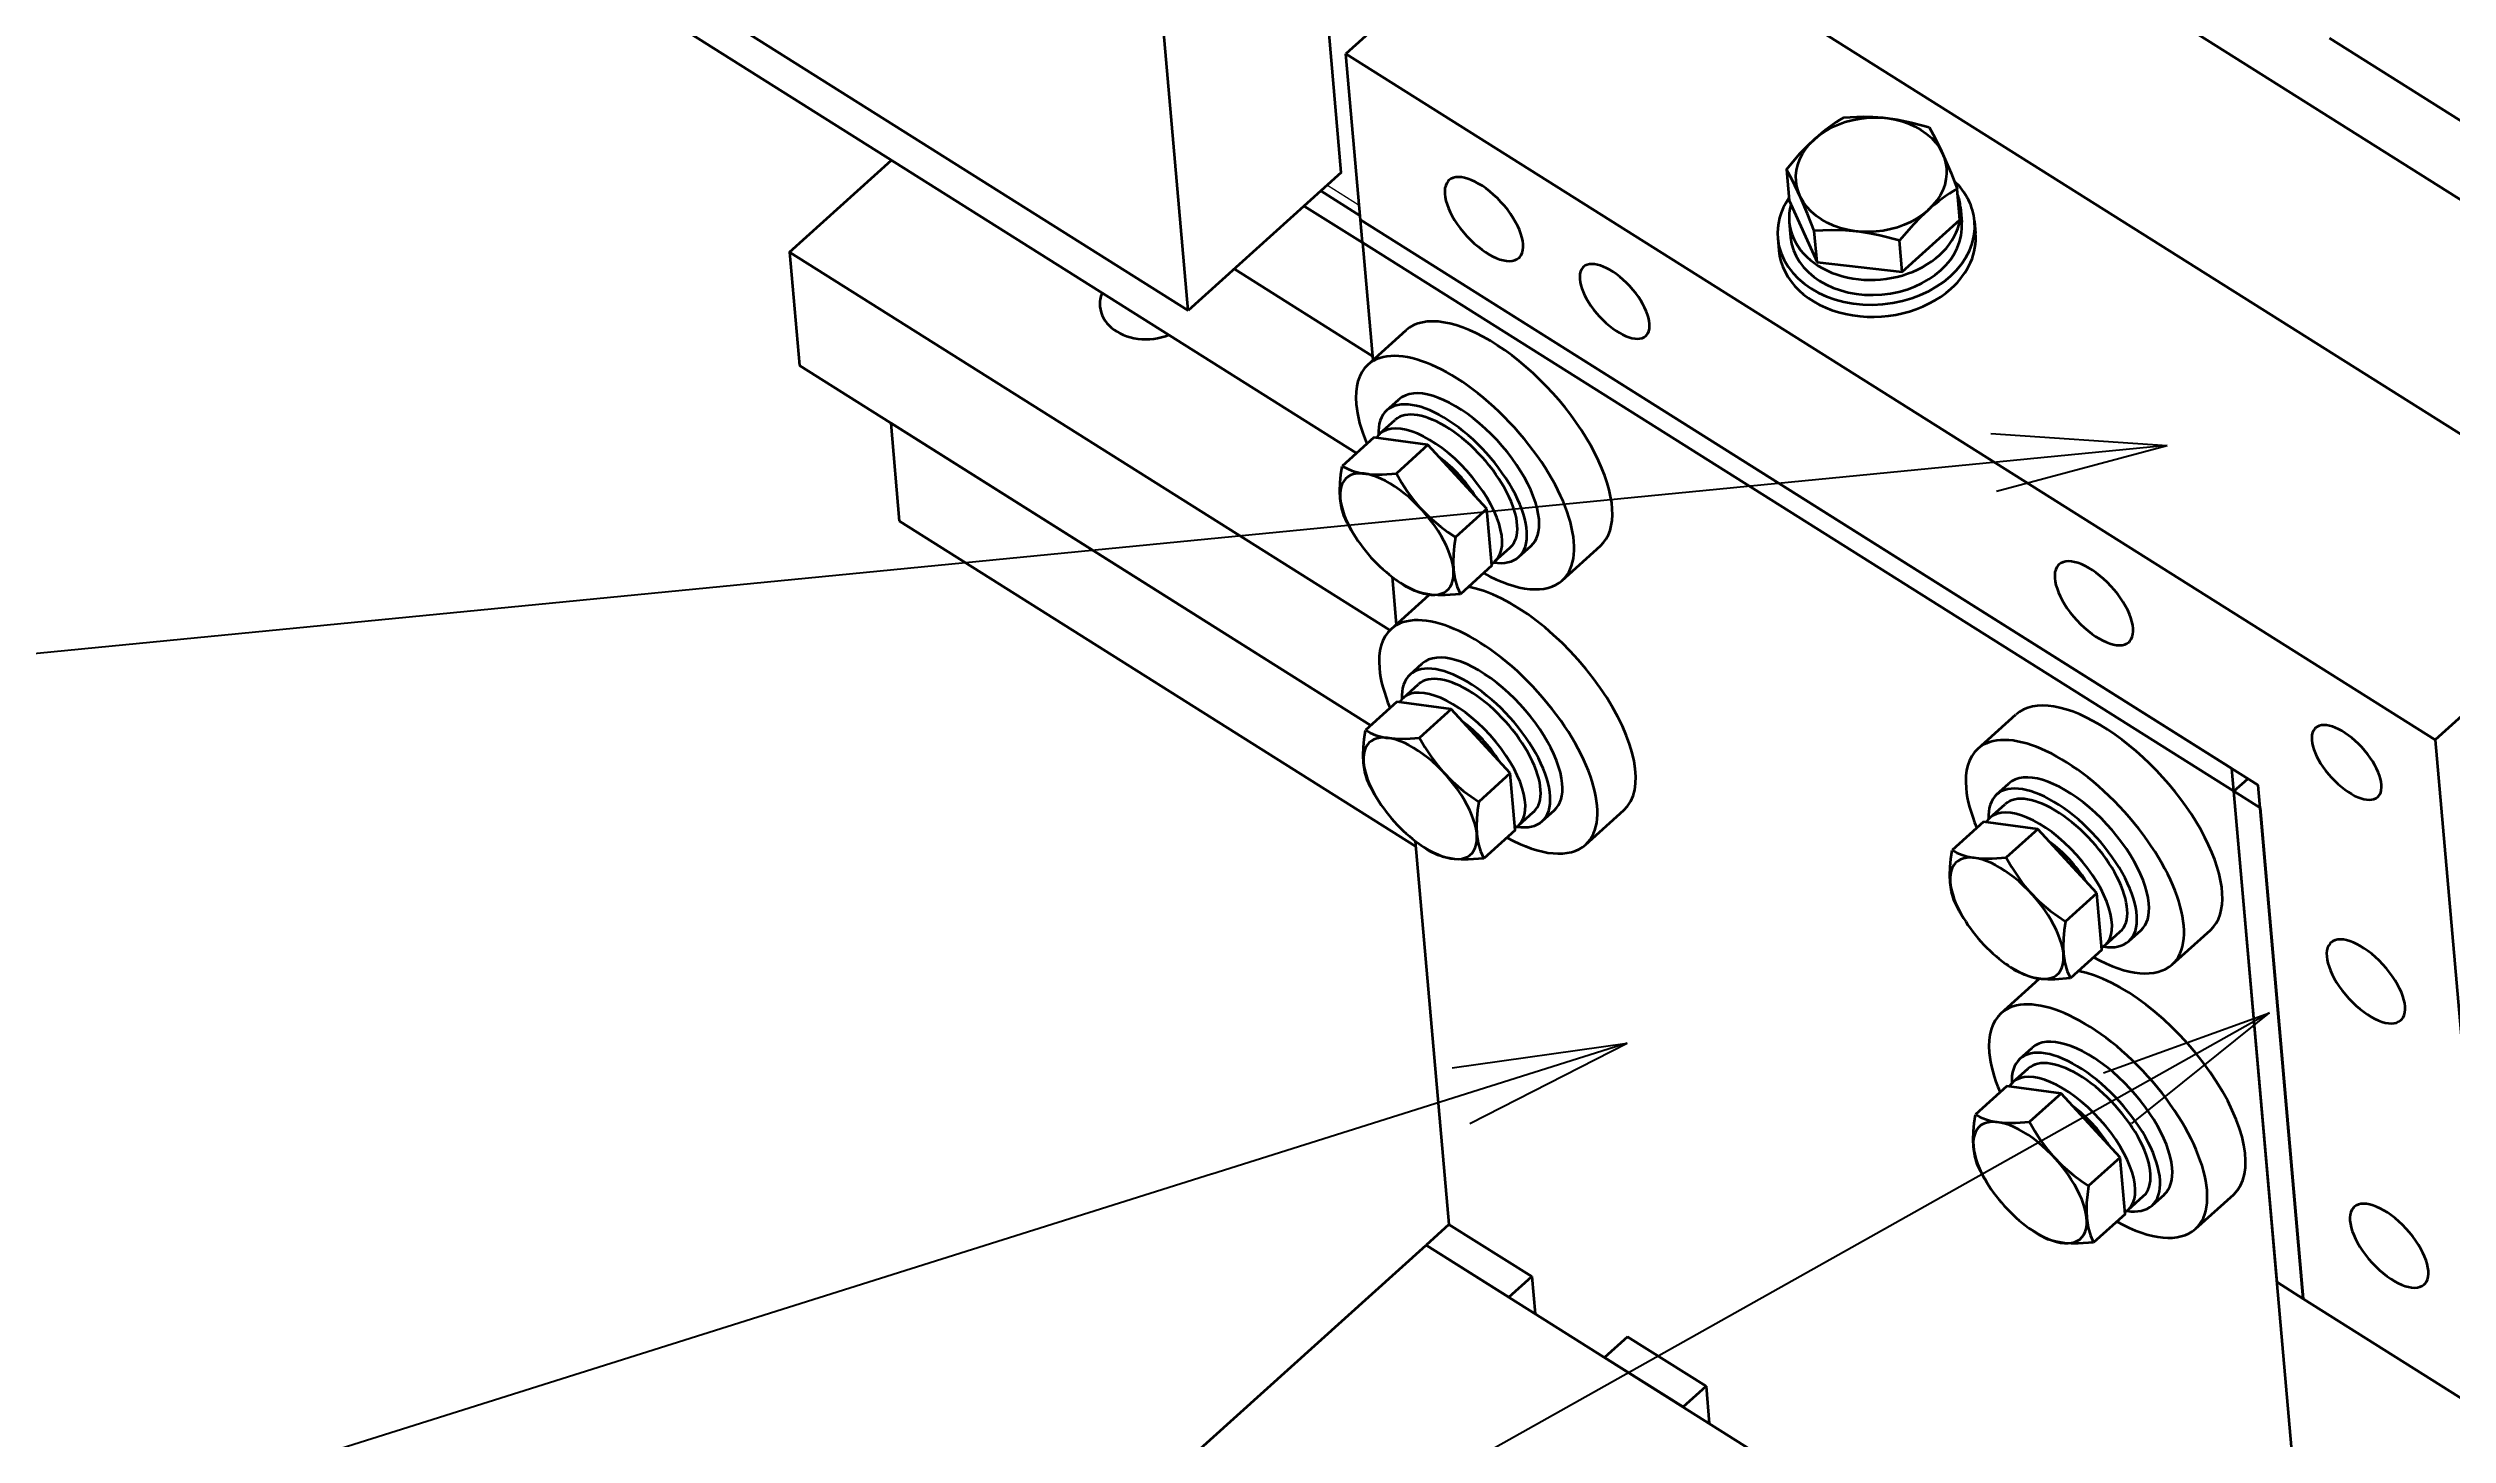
# Model space of a CAD drawing. Header units: millimetres. Extents: x -10155 to 20189, y -25550 to -22580.
# Drawn here: x -7777.9 to -7571.3, y -24772.2 to -24652.7 of the extents above; entities that cross this region are included whole.
import ezdxf

# ---------------------------------------------------------------- set-up
doc = ezdxf.new("R2010")
doc.units = ezdxf.units.MM
doc.layers.add('word_dim', color=253, linetype='Continuous')
doc.styles.get("Standard").update_dxf_attribs({"font": 'romans.shx', "bigfont": 'bigfont.shx'})
doc.dimstyles.new('RS-1-5', dxfattribs={"dimscale": 5, "dimtxt": 3.5, "dimasz": 3, "dimexe": 1, "dimexo": 0, "dimgap": 1, "dimtad": 3, "dimdsep": 46, "dimtxsty": 'Standard', "dimblk1": 'OPEN', "dimblk2": 'OPEN', "dimsah": 1, "dimcen": 0, "dimclrd": 256, "dimclre": 256, "dimclrt": 3, "dimadec": 0, "dimazin": 0, "dimtfac": 1, "dimtmove": 0, "dimatfit": 3, "dimldrblk": 'OPEN', "dimfxl": 0, "dimtolj": 1, "dimtzin": 0, "dimarcsym": 0})

# ---------------------------------------------------------------- blocks, each defined once
blk = doc.blocks.new('aa1')
for p, q in [((-0.4, 0.0667), (0, 0)), ((0, 0), (-1, 0)), ((-0.4, -0.0667), (0, 0))]:
    blk.add_line(p, q)
blk = doc.blocks.new('aa2')
blk.add_circle((0, 0), 1)
blk = doc.blocks.new('*D762')
at = {"layer": 'DEFPOINTS', "color": 0, "linetype": 'Continuous', "ltscale": 2}
for p in [(-7226.16, -24679.76), (-7646.6, -25260.56), (-7646.6, -25260.56)]:
    blk.add_point(p, dxfattribs=at)
at = {"layer": 'word_dim', "linetype": 'Continuous', "lineweight": -2, "ltscale": 2}
blk.add_line((-7248.15, -24710.13), (-7624.61, -25230.18), dxfattribs=at)
at = {"layer": 'word_dim', "linetype": 'Continuous', "lineweight": -2, "ltscale": 2, "xscale": 37.5, "yscale": 37.5, "zscale": 37.5}
for name, p, rotation in [('aa1', (-7226.16, -24679.76), 54.0989427561739), ('aa2', (-7646.6, -25260.56), 234.0989427561739)]:
    blk.add_blockref(name, p, dxfattribs=dict(at, rotation=rotation))
at = {"layer": 'word_dim', "color": 3, "linetype": 'Continuous', "ltscale": 2, "insert": (-7436.38, -24970.16), "char_height": 0.000005, "attachment_point": 5, "rotation": 54.0989}
blk.add_mtext('\\A1;717.01', dxfattribs=at)
blk = doc.blocks.new('_Open')
at = {"color": 0, "lineweight": -2}
for p, q in [((-1, 0.1667), (0, 0)), ((-1, -0.1667), (0, 0)), ((0, 0), (-1, 0))]:
    blk.add_line(p, q, dxfattribs=at)
blk = doc.blocks.new('*D763')
at = {"layer": 'DEFPOINTS', "color": 0, "linetype": 'Continuous', "ltscale": 2}
for p in [(-7225.14, -24575.3), (-7783.86, -25152.45), (-7783.86, -25152.45)]:
    blk.add_point(p, dxfattribs=at)
at = {"layer": 'word_dim', "linetype": 'Continuous', "lineweight": -2, "ltscale": 2}
blk.add_line((-7251.23, -24602.24), (-7757.78, -25125.51), dxfattribs=at)
at = {"layer": 'word_dim', "linetype": 'Continuous', "lineweight": -2, "ltscale": 2, "xscale": 37.5, "yscale": 37.5, "zscale": 37.5}
for name, p, rotation in [('aa1', (-7225.14, -24575.3), 45.92974469953645), ('aa2', (-7783.86, -25152.45), 225.9297446995365)]:
    blk.add_blockref(name, p, dxfattribs=dict(at, rotation=rotation))
at = {"layer": 'word_dim', "color": 3, "linetype": 'Continuous', "ltscale": 2, "insert": (-7504.5, -24863.87), "char_height": 0.000005, "attachment_point": 5, "rotation": 45.9297}
blk.add_mtext('\\A1;803.29', dxfattribs=at)
blk = doc.blocks.new('*D771')
at = {"layer": 'DEFPOINTS', "color": 0, "linetype": 'Continuous', "ltscale": 2}
for p in [(-7463.6, -24650.04), (-7842.32, -25099.76), (-7842.32, -25099.76)]:
    blk.add_point(p, dxfattribs=at)
at = {"layer": 'word_dim', "linetype": 'Continuous', "lineweight": -2, "ltscale": 2}
blk.add_line((-7487.75, -24678.72), (-7818.16, -25071.07), dxfattribs=at)
at = {"layer": 'word_dim', "linetype": 'Continuous', "lineweight": -2, "ltscale": 2, "xscale": 37.5, "yscale": 37.5, "zscale": 37.5}
for name, p, rotation in [('aa1', (-7463.6, -24650.04), 49.89824352185816), ('aa2', (-7842.32, -25099.76), 229.8982435218582)]:
    blk.add_blockref(name, p, dxfattribs=dict(at, rotation=rotation))
at = {"layer": 'word_dim', "color": 3, "linetype": 'Continuous', "ltscale": 2, "insert": (-7652.96, -24874.9), "char_height": 0.000005, "attachment_point": 5, "rotation": 49.8982}
blk.add_mtext('\\A1;587.95', dxfattribs=at)
blk = doc.blocks.new('*D776')
at = {"layer": 'DEFPOINTS', "color": 0, "linetype": 'Continuous', "ltscale": 2}
for p in [(-7641.98, -24738.43), (-7988.34, -24847.56), (-7988.34, -24847.56)]:
    blk.add_point(p, dxfattribs=at)
at = {"layer": 'word_dim', "linetype": 'Continuous', "lineweight": -2, "ltscale": 2}
blk.add_line((-7677.75, -24749.7), (-7952.57, -24836.29), dxfattribs=at)
at = {"layer": 'word_dim', "linetype": 'Continuous', "lineweight": -2, "ltscale": 2, "xscale": 37.5, "yscale": 37.5, "zscale": 37.5}
for name, p, rotation in [('aa1', (-7641.98, -24738.43), 17.48854311357125), ('aa2', (-7988.34, -24847.56), 197.4885431135713)]:
    blk.add_blockref(name, p, dxfattribs=dict(at, rotation=rotation))
at = {"layer": 'word_dim', "color": 3, "linetype": 'Continuous', "ltscale": 2, "insert": (-7815.16, -24792.99), "char_height": 0.000005, "attachment_point": 5, "rotation": 17.4885}
blk.add_mtext('\\A1;363.14', dxfattribs=at)
blk = doc.blocks.new('*D777')
at = {"layer": 'DEFPOINTS', "color": 0, "linetype": 'Continuous', "ltscale": 2}
for p in [(-7595.51, -24686.94), (-8001.62, -24726.59), (-8001.62, -24726.59)]:
    blk.add_point(p, dxfattribs=at)
at = {"layer": 'word_dim', "linetype": 'Continuous', "lineweight": -2, "ltscale": 2}
blk.add_line((-7632.83, -24690.59), (-7964.29, -24722.95), dxfattribs=at)
at = {"layer": 'word_dim', "linetype": 'Continuous', "lineweight": -2, "ltscale": 2, "xscale": 37.5, "yscale": 37.5, "zscale": 37.5}
for name, p, rotation in [('aa2', (-8001.62, -24726.59), 185.5762322845356), ('aa1', (-7595.51, -24686.94), 5.576232284535605)]:
    blk.add_blockref(name, p, dxfattribs=dict(at, rotation=rotation))
at = {"layer": 'word_dim', "color": 3, "linetype": 'Continuous', "ltscale": 2, "insert": (-7798.56, -24706.77), "char_height": 0.000005, "attachment_point": 5, "rotation": 5.5762}
blk.add_mtext('\\A1;408.04', dxfattribs=at)
blk = doc.blocks.new('*D780')
at = {"layer": 'DEFPOINTS', "color": 0, "linetype": 'Continuous', "ltscale": 2}
for p in [(-7586.68, -24735.81), (-7963.14, -24947.17), (-7963.14, -24947.17)]:
    blk.add_point(p, dxfattribs=at)
at = {"layer": 'word_dim', "linetype": 'Continuous', "lineweight": -2, "ltscale": 2}
blk.add_line((-7619.38, -24754.17), (-7930.44, -24928.81), dxfattribs=at)
at = {"layer": 'word_dim', "linetype": 'Continuous', "lineweight": -2, "ltscale": 2, "xscale": 37.5, "yscale": 37.5, "zscale": 37.5}
for name, p, rotation in [('aa1', (-7586.68, -24735.81), 29.31161909893038), ('aa2', (-7963.14, -24947.17), 209.3116190989304)]:
    blk.add_blockref(name, p, dxfattribs=dict(at, rotation=rotation))
at = {"layer": 'word_dim', "color": 3, "linetype": 'Continuous', "ltscale": 2, "insert": (-7774.91, -24841.49), "char_height": 0.000005, "attachment_point": 5, "rotation": 29.3116}
blk.add_mtext('\\A1;431.73', dxfattribs=at)
blk = doc.blocks.new('A$C43226BF8')
at = {"color": 7, "lineweight": 35}
for p, q in [((-58.16, -688.36), (-63.88, -623.32)), ((-71.34, -700.25), (-77.06, -635.21)), ((66.91, -708.81), (-35.85, -644.06)), ((-49.02, -655.95), (53.73, -720.71)), ((-71.34, -700.25), (-133.48, -661.1)), ((-137.87, -661.48), (-56.85, -712.53)), ((-41.29, -663.27), (-57.76, -678.14)), ((-57.76, -678.14), (36, -737.22)), ((20.76, -741.13), (-56.5, -692.45)), ((18.51, -739.71), (-56.5, -692.45)), ((-53.99, -727.8), (-105.66, -695.24)), ((-56.33, -694.4), (18.68, -741.66)), ((-56.33, -694.4), (18.68, -741.66)), ((-55.61, -735.99), (-104.8, -704.99)), ((-55.61, -735.99), (-96.92, -709.96)), ((-51.75, -746.41), (-96.18, -718.41)), ((52.47, -722.36), (36, -737.22)), ((36, -737.22), (41.15, -795.76)), ((27.84, -845.74), (18.68, -741.66)), ((22.4, -783.94), (18.68, -741.66)), ((24.65, -785.36), (20.76, -741.13)), ((20.93, -743.08), (24.65, -785.36)), ((-51.79, -745.95), (-48.89, -778.96)), ((-95.67, -821.17), (-50.86, -780.74)), ((24.14, -828.01), (-50.86, -780.74))]:
    blk.add_line(p, q, dxfattribs=at)
at = {"color": 7, "lineweight": 35, "ltscale": 0.487611}
blk.add_line((43.41, -687.2), (26.91, -676.8), dxfattribs=at)
at = {"color": 7, "lineweight": 35, "ltscale": 0.359128}
blk.add_line((-56.5, -692.45), (-57.76, -678.14), dxfattribs=at)
at = {"color": 7, "lineweight": 35, "ltscale": 0.295771}
blk.add_line((-105.66, -695.24), (-96.88, -687.31), dxfattribs=at)
at = {"color": 7, "lineweight": 35, "ltscale": 0.443749}
blk.add_line((-58.16, -688.36), (-71.34, -700.25), dxfattribs=at)
at = {"color": 7, "lineweight": 35, "ltscale": 0.100273}
blk.add_line((-59.92, -689.96), (-56.53, -692.09), dxfattribs=at)
at = {"color": 7, "lineweight": 13, "ltscale": 0.081305}
blk.add_line((-59.36, -689.45), (-56.61, -691.18), dxfattribs=at)
at = {"color": 7, "lineweight": 35, "ltscale": 0.067227}
for p, q in [((-19.85, -688.1), (-19.62, -690.77)), ((-4.92, -692.45), (-5.15, -689.77)), ((-9.87, -696.92), (-10.1, -694.24))]:
    blk.add_line(p, q, dxfattribs=at)
at = {"color": 7, "lineweight": 35, "ltscale": 0.148991}
blk.add_line((-56.32, -694.43), (-61.37, -691.26), dxfattribs=at)
at = {"color": 7, "lineweight": 35, "ltscale": 0.145548}
blk.add_line((-19.62, -690.77), (-17.21, -696.08), dxfattribs=at)
at = {"color": 7, "lineweight": 35, "ltscale": 0.032645}
blk.add_line((-4.86, -691.35), (-4.75, -692.66), dxfattribs=at)
at = {"color": 7, "lineweight": 35, "ltscale": 0.048971}
for p, q in [((-56.33, -694.4), (-56.5, -692.45)), ((18.68, -741.66), (18.51, -739.71))]:
    blk.add_line(p, q, dxfattribs=at)
at = {"color": 7, "lineweight": 35, "ltscale": 0.026117}
for p, q in [((-20.59, -694.05), (-20.49, -695.09)), ((-3.65, -692.56), (-3.56, -693.6))]:
    blk.add_line(p, q, dxfattribs=at)
at = {"color": 7, "lineweight": 35, "ltscale": 0.032651}
blk.add_line((-19.61, -692.65), (-19.49, -693.95), dxfattribs=at)
at = {"color": 7, "lineweight": 35, "ltscale": 0.067226}
blk.add_line((-17.21, -696.08), (-17.45, -693.4), dxfattribs=at)
at = {"color": 7, "lineweight": 35, "ltscale": 0.1667}
blk.add_line((-9.87, -696.92), (-4.92, -692.45), dxfattribs=at)
at = {"color": 7, "lineweight": 35, "ltscale": 0.244861}
blk.add_line((-105.66, -695.24), (-104.8, -704.99), dxfattribs=at)
at = {"color": 7, "lineweight": 35, "ltscale": 0.254287}
blk.add_line((-56.33, -694.4), (-55.44, -704.53), dxfattribs=at)
at = {"color": 7, "lineweight": 35, "ltscale": 0.184876}
blk.add_line((-17.21, -696.08), (-9.87, -696.92), dxfattribs=at)
at = {"color": 7, "lineweight": 35, "ltscale": 0.35206}
for p, q in [((-67.38, -696.68), (-55.47, -704.19)), ((-55.47, -704.19), (-67.38, -696.68))]:
    blk.add_line(p, q, dxfattribs=at)
at = {"color": 7, "lineweight": 35, "ltscale": 0.110936}
for p, q in [((-55.89, -704.94), (-52.59, -701.96)), ((-53.88, -727.7), (-50.59, -724.73)), ((15.37, -779.35), (18.66, -776.38))]:
    blk.add_line(p, q, dxfattribs=at)
at = {"color": 7, "lineweight": 35, "ltscale": 0.035499}
for p, q in [((-54.26, -708.86), (-53.21, -707.91)), ((-42.87, -721.48), (-41.82, -720.53)), ((-52.26, -731.62), (-51.2, -730.67)), ((-40.87, -744.24), (-39.81, -743.29)), ((0.25, -764.71), (1.3, -763.76))]:
    blk.add_line(p, q, dxfattribs=at)
at = {"color": 7, "lineweight": 35, "ltscale": 0.212212}
blk.add_line((-96.18, -718.41), (-96.92, -709.96), dxfattribs=at)
at = {"color": 7, "lineweight": 35, "ltscale": 0.044376}
for p, q in [((-54.84, -710.86), (-53.52, -709.67)), ((-44.93, -721.85), (-43.61, -720.66)), ((-42.92, -744.62), (-41.61, -743.43)), ((-2.34, -743.95), (-1.02, -742.76)), ((-0.34, -766.72), (0.98, -765.53)), ((9.58, -777.7), (10.9, -776.51))]:
    blk.add_line(p, q, dxfattribs=at)
at = {"color": 7, "lineweight": 35, "ltscale": 0.091374}
for p, q in [((-55.37, -711.2), (-58.08, -713.65)), ((-50.71, -711.83), (-53.42, -714.28)), ((-53.37, -733.96), (-56.08, -736.41)), ((1.79, -744.92), (-0.92, -747.37)), ((3.8, -767.68), (1.08, -770.13)), ((8.89, -773.2), (6.17, -775.64))]:
    blk.add_line(p, q, dxfattribs=at)
at = {"color": 7, "lineweight": 35, "ltscale": 0.117584}
for p, q in [((-50.71, -711.83), (-55.37, -711.2)), ((-48.71, -734.6), (-53.37, -733.96))]:
    blk.add_line(p, q, dxfattribs=at)
at = {"color": 7, "lineweight": 35, "ltscale": 0.187568}
for p, q in [((-45.62, -717.34), (-50.71, -711.83)), ((-43.62, -740.11), (-48.71, -734.6))]:
    blk.add_line(p, q, dxfattribs=at)
at = {"color": 7, "lineweight": 35, "ltscale": 0.009941}
for p, q in [((-57.46, -718.88), (-57.65, -718.53)), ((-55.46, -741.65), (-55.65, -741.3))]:
    blk.add_line(p, q, dxfattribs=at)
at = {"color": 7, "lineweight": 35, "ltscale": 0.009188}
for p, q in [((-57.28, -719.2), (-57.46, -718.88)), ((-55.28, -741.97), (-55.46, -741.65)), ((-4.78, -752.29), (-4.96, -751.97)), ((-2.77, -775.06), (-2.95, -774.74))]:
    blk.add_line(p, q, dxfattribs=at)
at = {"color": 7, "lineweight": 35, "ltscale": 0.091378}
for p, q in [((-45.62, -717.34), (-48.33, -719.79)), ((-43.62, -740.11), (-46.33, -742.56)), ((7.31, -755.32), (4.6, -757.77))]:
    blk.add_line(p, q, dxfattribs=at)
at = {"color": 7, "lineweight": 35, "ltscale": 0.122649}
blk.add_line((-45.19, -722.23), (-45.62, -717.34), dxfattribs=at)
at = {"color": 7, "lineweight": 35, "ltscale": 0.110933}
for p, q in [((-39.14, -723.5), (-35.84, -720.52)), ((-37.14, -746.26), (-33.84, -743.29))]:
    blk.add_line(p, q, dxfattribs=at)
at = {"color": 7, "lineweight": 35, "ltscale": 0.091376}
for p, q in [((-45.19, -722.23), (-47.9, -724.68)), ((-48.71, -734.6), (-51.42, -737.05)), ((-43.19, -745), (-45.9, -747.44)), ((-2.87, -744.29), (-5.58, -746.73)), ((-0.86, -767.05), (-3.58, -769.5)), ((9.32, -778.08), (6.6, -780.53))]:
    blk.add_line(p, q, dxfattribs=at)
at = {"color": 7, "lineweight": 35, "ltscale": 0.103086}
blk.add_line((-53.79, -723.19), (-53.43, -727.3), dxfattribs=at)
at = {"color": 7, "lineweight": 35, "ltscale": 0.007196}
for p, q in [((-53.47, -723.42), (-53.24, -723.59)), ((-51.47, -746.19), (-51.24, -746.35))]:
    blk.add_line(p, q, dxfattribs=at)
at = {"color": 7, "lineweight": 35, "ltscale": 0.044371}
for p, q in [((-52.84, -733.63), (-51.52, -732.44)), ((7.58, -754.94), (8.89, -753.75))]:
    blk.add_line(p, q, dxfattribs=at)
at = {"color": 7, "lineweight": 35, "ltscale": 0.110942}
blk.add_line((-3.38, -738.02), (-0.09, -735.05), dxfattribs=at)
at = {"color": 7, "lineweight": 35, "ltscale": 0.12265}
for p, q in [((-43.19, -745), (-43.62, -740.11)), ((9.32, -778.08), (8.89, -773.2))]:
    blk.add_line(p, q, dxfattribs=at)
at = {"color": 7, "lineweight": 35, "ltscale": 0.035497}
blk.add_line((-1.76, -741.94), (-0.7, -740.99), dxfattribs=at)
at = {"color": 7, "lineweight": 35, "ltscale": 0.040497}
blk.add_line((18.68, -741.66), (19.88, -740.58), dxfattribs=at)
blk.add_line((18.68, -741.66), (19.88, -740.58), dxfattribs=at)
blk.add_line((18.68, -741.66), (19.88, -740.58), dxfattribs=at)
at = {"color": 7, "lineweight": 35, "ltscale": 0.066495}
for p, q in [((18.68, -741.66), (20.93, -743.08)), ((22.4, -783.94), (24.65, -785.36))]:
    blk.add_line(p, q, dxfattribs=at)
at = {"color": 7, "lineweight": 35, "ltscale": 0.117585}
for p, q in [((1.79, -744.92), (-2.87, -744.29)), ((3.8, -767.68), (-0.86, -767.05))]:
    blk.add_line(p, q, dxfattribs=at)
at = {"color": 7, "lineweight": 35, "ltscale": 0.187564}
for p, q in [((6.88, -750.43), (1.79, -744.92)), ((8.89, -773.2), (3.8, -767.68))]:
    blk.add_line(p, q, dxfattribs=at)
at = {"color": 7, "lineweight": 35, "ltscale": 0.009946}
blk.add_line((-4.96, -751.97), (-5.15, -751.62), dxfattribs=at)
at = {"color": 7, "lineweight": 35, "ltscale": 0.091372}
blk.add_line((6.88, -750.43), (4.17, -752.88), dxfattribs=at)
at = {"color": 7, "lineweight": 35, "ltscale": 0.122646}
blk.add_line((7.31, -755.32), (6.88, -750.43), dxfattribs=at)
at = {"color": 7, "lineweight": 35, "ltscale": 0.035501}
for p, q in [((9.63, -754.57), (10.69, -753.61)), ((11.63, -777.33), (12.69, -776.38))]:
    blk.add_line(p, q, dxfattribs=at)
at = {"color": 7, "lineweight": 35, "ltscale": 0.11094}
blk.add_line((13.36, -756.58), (16.66, -753.61), dxfattribs=at)
at = {"color": 7, "lineweight": 35, "ltscale": 0.110938}
blk.add_line((-1.38, -760.79), (1.91, -757.82), dxfattribs=at)
at = {"color": 7, "lineweight": 35, "ltscale": 0.007194}
blk.add_line((-0.97, -756.51), (-0.74, -756.68), dxfattribs=at)
at = {"color": 7, "lineweight": 35, "ltscale": 0.009944}
blk.add_line((-2.95, -774.73), (-3.15, -774.39), dxfattribs=at)
at = {"color": 7, "lineweight": 35, "ltscale": 0.066564}
for p, q in [((-48.89, -778.96), (-50.86, -780.74)), ((-43.74, -785.23), (-41.76, -783.45)), ((-33.51, -788.65), (-35.49, -790.43)), ((-28.74, -794.68), (-26.76, -792.9))]:
    blk.add_line(p, q, dxfattribs=at)
at = {"color": 7, "lineweight": 35, "ltscale": 0.21056}
for p, q in [((-50.86, -780.74), (-43.74, -785.23)), ((-41.76, -783.45), (-48.89, -778.96))]:
    blk.add_line(p, q, dxfattribs=at)
at = {"color": 7, "lineweight": 35, "ltscale": 0.007201}
blk.add_line((1.03, -779.27), (1.27, -779.44), dxfattribs=at)
at = {"color": 7, "lineweight": 35, "ltscale": 0.080571}
blk.add_line((-41.76, -783.45), (-41.48, -786.66), dxfattribs=at)
at = {"color": 7, "lineweight": 35, "ltscale": 0.487609}
blk.add_line((41.15, -795.76), (24.65, -785.36), dxfattribs=at)
at = {"color": 7, "lineweight": 35, "ltscale": 0.199477}
for p, q in [((-26.76, -792.9), (-33.51, -788.65)), ((-35.49, -790.43), (-28.74, -794.68))]:
    blk.add_line(p, q, dxfattribs=at)
at = {"color": 7, "lineweight": 35, "ltscale": 0.080492}
blk.add_line((-26.76, -792.9), (-26.48, -796.11), dxfattribs=at)
at = {"color": 7, "lineweight": 35}
for points in [[(-14.9, -683.63), (-13.25, -683.56), (-12.41, -683.58), (-11.55, -683.64), (-10.32, -683.81), (-9.1, -684.06), (-7.56, -684.47)], [(-19.85, -688.1), (-18.65, -686.71), (-18.04, -686.08), (-17.41, -685.48)], [(-7.56, -684.47), (-7.03, -685.42), (-6.48, -686.54), (-5.67, -688.44), (-5.15, -689.77)], [(-17.45, -693.4), (-18.02, -691.93), (-18.59, -690.58), (-19.38, -688.95), (-19.85, -688.1)], [(-7.66, -691.63), (-8.29, -692.22), (-8.9, -692.86), (-10.1, -694.24)], [(-10.1, -694.24), (-11.8, -693.79), (-12.66, -693.61), (-13.52, -693.48), (-14.75, -693.36), (-15.95, -693.33), (-17.45, -693.4)], [(-58.25, -716.44), (-58.28, -715.79), (-58.26, -715.11), (-58.19, -714.39), (-58.08, -713.65)], [(-58.08, -713.65), (-57.67, -713.87), (-57.22, -714.05), (-56.79, -714.18), (-56.32, -714.28), (-55.51, -714.37), (-54.63, -714.37), (-53.42, -714.28)], [(-53.42, -714.28), (-52.97, -715.08), (-52.47, -715.86), (-51.98, -716.53), (-51.46, -717.16), (-50.58, -718.06), (-49.63, -718.87), (-48.99, -719.35), (-48.33, -719.79)], [(-57.65, -718.53), (-57.93, -717.92), (-58.13, -717.22), (-58.25, -716.44)], [(-48.33, -719.79), (-48.44, -720.54), (-48.51, -721.25), (-48.53, -721.94), (-48.5, -722.58)], [(-48.5, -722.58), (-48.38, -723.36), (-48.18, -724.06), (-47.9, -724.68)], [(-47.9, -724.68), (-49.23, -724.77), (-49.85, -724.77), (-50.43, -724.73), (-51.19, -724.6), (-51.85, -724.4), (-52.56, -724.05)], [(-56.25, -739.2), (-56.28, -738.56), (-56.25, -737.87), (-56.19, -737.16), (-56.08, -736.41)], [(-56.08, -736.41), (-55.67, -736.63), (-55.22, -736.82), (-54.79, -736.95), (-54.31, -737.05), (-53.51, -737.13), (-52.63, -737.14), (-51.42, -737.05)], [(-51.42, -737.05), (-50.96, -737.85), (-50.46, -738.63), (-49.98, -739.29), (-49.45, -739.93), (-48.58, -740.83), (-47.63, -741.64), (-46.99, -742.11), (-46.33, -742.56)], [(-55.65, -741.3), (-55.92, -740.68), (-56.13, -739.99), (-56.25, -739.2)], [(-46.33, -742.56), (-46.44, -743.3), (-46.5, -744.02), (-46.53, -744.7), (-46.5, -745.35)], [(-46.5, -745.35), (-46.38, -746.13), (-46.17, -746.83), (-45.9, -747.44)], [(-45.9, -747.44), (-47.23, -747.54), (-47.85, -747.54), (-48.43, -747.5), (-49.18, -747.37), (-49.84, -747.16), (-50.56, -746.81)], [(-5.75, -749.52), (-5.78, -748.88), (-5.75, -748.19), (-5.69, -747.48), (-5.58, -746.73)], [(-5.58, -746.73), (-5.17, -746.95), (-4.72, -747.14), (-4.28, -747.27), (-3.81, -747.37), (-3.01, -747.45), (-2.13, -747.46), (-0.92, -747.37)], [(-0.92, -747.37), (-0.46, -748.17), (0.04, -748.95), (0.52, -749.62), (1.05, -750.25), (1.92, -751.15), (2.87, -751.96), (3.51, -752.43), (4.17, -752.88)], [(-5.15, -751.62), (-5.42, -751), (-5.63, -750.31), (-5.75, -749.52)], [(4.17, -752.88), (4.06, -753.62), (4, -754.34), (3.97, -755.02), (4, -755.67)], [(4, -755.67), (4.12, -756.45), (4.33, -757.15), (4.6, -757.77)], [(4.6, -757.77), (3.27, -757.86), (2.65, -757.86), (2.07, -757.82), (1.32, -757.69), (0.66, -757.48), (-0.06, -757.13)], [(-3.75, -772.29), (-3.77, -771.65), (-3.75, -770.96), (-3.68, -770.24), (-3.58, -769.5)], [(-3.58, -769.5), (-3.17, -769.72), (-2.71, -769.9), (-2.28, -770.04), (-1.81, -770.13), (-1.01, -770.22), (-0.12, -770.22), (1.08, -770.13)], [(1.08, -770.13), (1.54, -770.94), (2.04, -771.72), (2.53, -772.38), (3.05, -773.02), (3.92, -773.91), (4.88, -774.73), (5.52, -775.2), (6.17, -775.64)], [(-3.15, -774.39), (-3.42, -773.77), (-3.63, -773.07), (-3.75, -772.29)], [(6.17, -775.64), (6.07, -776.39), (6, -777.11), (5.98, -777.79), (6.01, -778.43)], [(6.01, -778.43), (6.12, -779.22), (6.33, -779.91), (6.6, -780.53)], [(6.6, -780.53), (5.28, -780.62), (4.66, -780.62), (4.08, -780.58), (3.32, -780.45), (2.66, -780.25), (1.94, -779.9)]]:
    blk.add_lwpolyline(points, dxfattribs=at)
for centre, radius, start, end in [((-6.74, -697.3), 15.92, 120.8514, 132.0966), ((-48.25, -689.75), 0.959, 132.0637, 138.0614), ((3.01, -703.44), 15.92, 120.8514, 132.0966), ((-43.51, -695.01), 0.959, 312.0637, 318.0614), ((-36.74, -697.13), 0.852, 132.0644, 138.0614), ((-32.52, -701.81), 0.852, 312.0644, 318.0614), ((4.25, -722.84), 0.959, 132.0637, 138.0614), ((-41.83, -707.46), 19.76, 234.7302, 237.086), ((9, -728.1), 0.959, 312.0637, 318.0614), ((26.27, -736.84), 0.852, 132.0644, 138.0614), ((30.49, -741.51), 0.852, 312.0644, 318.0614), ((-39.82, -730.22), 19.76, 234.7302, 237.086), ((27.66, -755.41), 0.959, 132.0637, 138.0614), ((10.68, -740.55), 19.76, 234.7302, 237.086), ((32.41, -760.67), 0.959, 312.0637, 318.0614), ((29.67, -778.18), 0.959, 132.0637, 138.0614), ((12.68, -763.31), 19.76, 234.7302, 237.086), ((34.41, -783.43), 0.959, 312.0637, 318.0614)]:
    blk.add_arc(centre, radius, start, end, dxfattribs=at)
for centre, major_axis, ratio, start_param, end_param in [((-12.54, -688.56), (-6.47, -0.57), 0.757392, 2.354245, 8.63743), ((-45.88, -692.38), (3.01, -3.34), 0.460812, 3.189913, 6.283162), ((-45.88, -692.38), (3.01, -3.34), 0.460812, 0.04832, 3.141569), ((-12.12, -693.3), (-8.47, -0.75), 0.757392, 3.141552, 3.733236), ((-12.12, -693.3), (-8.47, -0.75), 0.757392, 5.733811, 6.283145), ((-12.23, -692), (7.37, 0.65), 0.757392, 2.867607, 3.141552), ((-12.23, -692), (7.37, 0.65), 0.757392, 3.141552, 6.283145), ((-12.23, -692), (7.37, 0.65), 0.757392, 6.283145, 6.485515), ((-12.12, -693.3), (-8.47, -0.75), 0.757392, 6.283145, 9.424737), ((-12.12, -693.3), (-7.37, -0.65), 0.757392, 6.283145, 9.424737), ((-12.03, -694.34), (-8.47, -0.75), 0.757392, 2.354245, 3.141552), ((-34.63, -699.47), (2.68, -2.97), 0.460812, 0.04832, 3.141576), ((-12.03, -694.34), (-8.47, -0.75), 0.757392, 6.283145, 8.63743), ((-34.63, -699.47), (2.68, -2.97), 0.460812, 3.189913, 6.283168), ((-74.77, -699.55), (-4.17, -0.37), 0.757392, 5.905894, 6.283164), ((-74.77, -699.55), (-4.17, -0.37), 0.757392, 6.283164, 7.566634), ((-74.77, -699.55), (-4.17, -0.37), 0.757392, 1.283448, 1.944198), ((-44.22, -711.24), (8.37, -9.28), 0.460812, 6.283179, 9.424772), ((-47.51, -714.22), (-8.37, 9.28), 0.460812, 3.141587, 6.283179), ((-47.51, -714.22), (-8.37, 9.28), 0.460812, 6.283179, 6.831506), ((-47.51, -714.22), (-8.37, 9.28), 0.460812, 0.54832, 0.926687), ((-48.57, -715.17), (5.69, -6.31), 0.460812, 6.283179, 9.424772), ((-48.57, -715.17), (4.96, -5.49), 0.460812, 6.283179, 9.424772), ((-47.51, -714.22), (5.69, -6.31), 0.460812, 0.54832, 3.141587), ((-48.57, -715.17), (5.69, -6.31), 0.460812, 3.141587, 3.657897), ((-49.88, -716.36), (-4.96, 5.49), 0.460812, 3.141587, 6.283179), ((-49.88, -716.36), (-4.96, 5.49), 0.460812, 6.283179, 6.420949), ((-53.38, -719.51), (4.35, -4.83), 0.460812, 5.164618, 10.543284), ((-49.88, -716.36), (3.9, -4.32), 0.460812, 1.191946, 1.999864), ((-47.51, -714.22), (5.69, -6.31), 0.460812, 6.283179, 6.831506), ((-53.38, -719.51), (4.35, -4.83), 0.460812, 4.260098, 5.164618), ((-47.51, -714.22), (-8.37, 9.28), 0.460812, 2.214826, 3.141587), ((-49.88, -716.36), (-4.96, 5.49), 0.460812, 3.041408, 3.141587), ((-48.57, -715.17), (5.69, -6.31), 0.460812, 5.766879, 6.283179), ((6.63, -725.47), (3.01, -3.34), 0.460812, 3.189913, 6.283162), ((6.63, -725.47), (3.01, -3.34), 0.460812, 0.04832, 3.141569), ((-42.21, -734.01), (8.37, -9.28), 0.460812, 3.137492, 3.141587), ((-42.21, -734.01), (8.37, -9.28), 0.460812, 6.283179, 8.887469), ((-45.51, -736.98), (-8.37, 9.28), 0.460812, 3.141587, 6.283179), ((-45.51, -736.98), (-8.37, 9.28), 0.460812, 6.283179, 6.831506), ((-45.51, -736.98), (-8.37, 9.28), 0.460812, 0.54832, 0.926687), ((-46.56, -737.93), (5.69, -6.31), 0.460812, 6.283179, 9.424772), ((-46.56, -737.93), (4.96, -5.49), 0.460812, 6.283179, 9.424772), ((-45.51, -736.98), (5.69, -6.31), 0.460812, 0.54832, 3.141587), ((-46.56, -737.93), (5.69, -6.31), 0.460812, 3.141587, 3.657897), ((-47.88, -739.12), (-4.96, 5.49), 0.460812, 3.141587, 6.283179), ((-47.88, -739.12), (-4.96, 5.49), 0.460812, 6.283179, 6.420949), ((8.29, -744.33), (8.37, -9.28), 0.460812, 6.283179, 9.424772), ((-51.37, -742.27), (4.35, -4.83), 0.460812, 5.164618, 10.543284), ((-47.88, -739.12), (3.9, -4.32), 0.460812, 1.191946, 1.999864), ((4.99, -747.3), (-8.37, 9.28), 0.460812, 3.141587, 6.283179), ((28.38, -739.18), (2.68, -2.97), 0.460812, 3.189913, 6.283168), ((28.38, -739.18), (2.68, -2.97), 0.460812, 0.04832, 3.141576), ((4.99, -747.3), (-8.37, 9.28), 0.460812, 6.283179, 6.831506), ((-45.51, -736.98), (5.69, -6.31), 0.460812, 6.283179, 6.831506), ((4.99, -747.3), (-8.37, 9.28), 0.460812, 0.54832, 0.926687), ((3.94, -748.26), (5.69, -6.31), 0.460812, 6.283179, 9.424772), ((3.94, -748.26), (4.96, -5.49), 0.460812, 6.283179, 9.424772), ((4.99, -747.3), (5.69, -6.31), 0.460812, 0.54832, 3.141587), ((-51.37, -742.27), (4.35, -4.83), 0.460812, 4.260098, 5.164618), ((3.94, -748.26), (5.69, -6.31), 0.460812, 3.141587, 3.657897), ((2.62, -749.44), (-4.96, 5.49), 0.460812, 3.141587, 6.283179), ((-45.51, -736.98), (-8.37, 9.28), 0.460812, 2.214826, 3.141587), ((-47.88, -739.12), (-4.96, 5.49), 0.460812, 3.041408, 3.141587), ((-46.56, -737.93), (5.69, -6.31), 0.460812, 5.766879, 6.283179), ((2.62, -749.44), (-4.96, 5.49), 0.460812, 6.283179, 6.420949), ((-0.87, -752.6), (4.35, -4.83), 0.460812, 5.164618, 10.543284), ((2.62, -749.44), (3.9, -4.32), 0.460812, 1.191946, 1.999864), ((4.99, -747.3), (5.69, -6.31), 0.460812, 6.283179, 6.831506), ((-0.87, -752.6), (4.35, -4.83), 0.460812, 4.260098, 5.164618), ((30.04, -758.04), (3.01, -3.34), 0.460812, 0.04832, 3.141569), ((4.99, -747.3), (-8.37, 9.28), 0.460812, 2.214826, 3.141587), ((2.62, -749.44), (-4.96, 5.49), 0.460812, 3.041408, 3.141587), ((3.94, -748.26), (5.69, -6.31), 0.460812, 5.766879, 6.283179), ((30.04, -758.04), (3.01, -3.34), 0.460812, 3.189913, 6.283162), ((10.29, -767.1), (8.37, -9.28), 0.460812, 3.137492, 3.141587), ((10.29, -767.1), (8.37, -9.28), 0.460812, 6.283179, 8.887469), ((6.99, -770.07), (-8.37, 9.28), 0.460812, 3.141587, 6.283179), ((6.99, -770.07), (-8.37, 9.28), 0.460812, 6.283179, 6.831506), ((6.99, -770.07), (-8.37, 9.28), 0.460812, 0.54832, 0.926687), ((5.94, -771.02), (5.69, -6.31), 0.460812, 6.283179, 9.424772), ((5.94, -771.02), (4.96, -5.49), 0.460812, 6.283179, 9.424772), ((6.99, -770.07), (5.69, -6.31), 0.460812, 0.54832, 3.141587), ((5.94, -771.02), (5.69, -6.31), 0.460812, 3.141587, 3.657897), ((4.62, -772.21), (-4.96, 5.49), 0.460812, 3.141587, 6.283179), ((4.62, -772.21), (-4.96, 5.49), 0.460812, 6.283179, 6.420949), ((1.13, -775.36), (4.35, -4.83), 0.460812, 5.164618, 10.543284), ((4.62, -772.21), (3.9, -4.32), 0.460812, 1.191946, 1.999864), ((6.99, -770.07), (5.69, -6.31), 0.460812, 6.283179, 6.831506), ((1.13, -775.36), (4.35, -4.83), 0.460812, 4.260098, 5.164618), ((32.04, -780.8), (3.01, -3.34), 0.460812, 0.04832, 3.141569), ((6.99, -770.07), (-8.37, 9.28), 0.460812, 2.214826, 3.141587), ((4.62, -772.21), (-4.96, 5.49), 0.460812, 3.041408, 3.141587), ((5.94, -771.02), (5.69, -6.31), 0.460812, 5.766879, 6.283179), ((32.04, -780.8), (3.01, -3.34), 0.460812, 3.189913, 6.283162)]:
    blk.add_ellipse(centre, major_axis=major_axis, ratio=ratio, start_param=start_param, end_param=end_param, dxfattribs=at)
blk = doc.blocks.new('*D838')
at = {"layer": 'DEFPOINTS', "color": 0, "linetype": 'Continuous', "ltscale": 2}
for p in [(-7220.31, -24635.61), (-7718.12, -25208.77), (-7718.12, -25208.77)]:
    blk.add_point(p, dxfattribs=at)
at = {"layer": 'word_dim', "linetype": 'Continuous', "lineweight": -2, "ltscale": 2}
blk.add_line((-7244.9, -24663.92), (-7693.53, -25180.46), dxfattribs=at)
at = {"layer": 'word_dim', "linetype": 'Continuous', "lineweight": -2, "ltscale": 2, "xscale": 37.5, "yscale": 37.5, "zscale": 37.5}
for name, p, rotation in [('aa1', (-7220.31, -24635.61), 49.02477972592645), ('aa2', (-7718.12, -25208.77), 229.0247797259264)]:
    blk.add_blockref(name, p, dxfattribs=dict(at, rotation=rotation))
at = {"layer": 'word_dim', "color": 3, "linetype": 'Continuous', "ltscale": 2, "insert": (-7469.21, -24922.19), "char_height": 0.000005, "attachment_point": 5, "rotation": 49.0248}
blk.add_mtext('\\A1;759.16', dxfattribs=at)

msp = doc.modelspace()

# ---------------------------------------------------------------- block references
at = {"layer": 'word_dim', "linetype": 'Continuous', "ltscale": 2}
msp.add_blockref('A$C43226BF8', (-7608.428, -23975.061), dxfattribs=at)

# ---------------------------------------------------------------- dimensions: what is measured, and where the dimension line sits
at = {"layer": 'word_dim', "color": 3, "linetype": 'Continuous', "ltscale": 2}
for p1, p2, picture, middle in [((-7225.143, -24575.297), (-7783.865, -25152.452), '*D763', (-7504.504, -24863.875)), ((-7220.311, -24635.611), (-7718.116, -25208.77), '*D838', (-7469.213, -24922.19)), ((-7463.595, -24650.036), (-7842.32, -25099.758), '*D771', (-7652.958, -24874.897)), ((-7226.158, -24679.755), (-7646.604, -25260.556), '*D762', (-7436.381, -24970.156)), ((-7595.506, -24686.942), (-8001.616, -24726.591), '*D777', (-7798.561, -24706.766)), ((-7586.679, -24735.812), (-7963.135, -24947.17), '*D780', (-7774.907, -24841.491)), ((-7641.983, -24738.426), (-7988.339, -24847.555), '*D776', (-7815.161, -24792.991))]:
    dim = msp.add_aligned_dim(p1=p1, p2=p2, distance=0, dimstyle='RS-1-5', override={"dimtxt": 1e-06, "dimasz": 7.5, "dimgap": 0, "dimblk1": 'aa1', "dimblk2": 'aa2', "dimse1": 1, "dimse2": 1}, dxfattribs=at)
    dim.commit()
    dim.dimension.update_dxf_attribs({"geometry": picture, "text_midpoint": middle})

doc.saveas('drawing.dxf')
